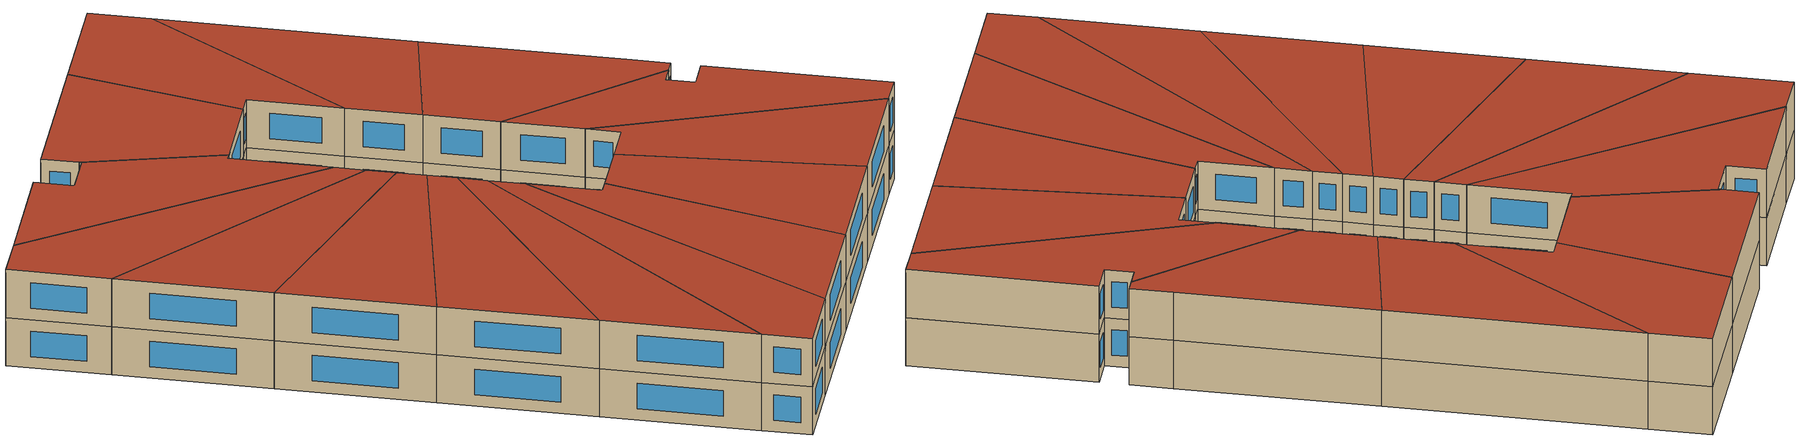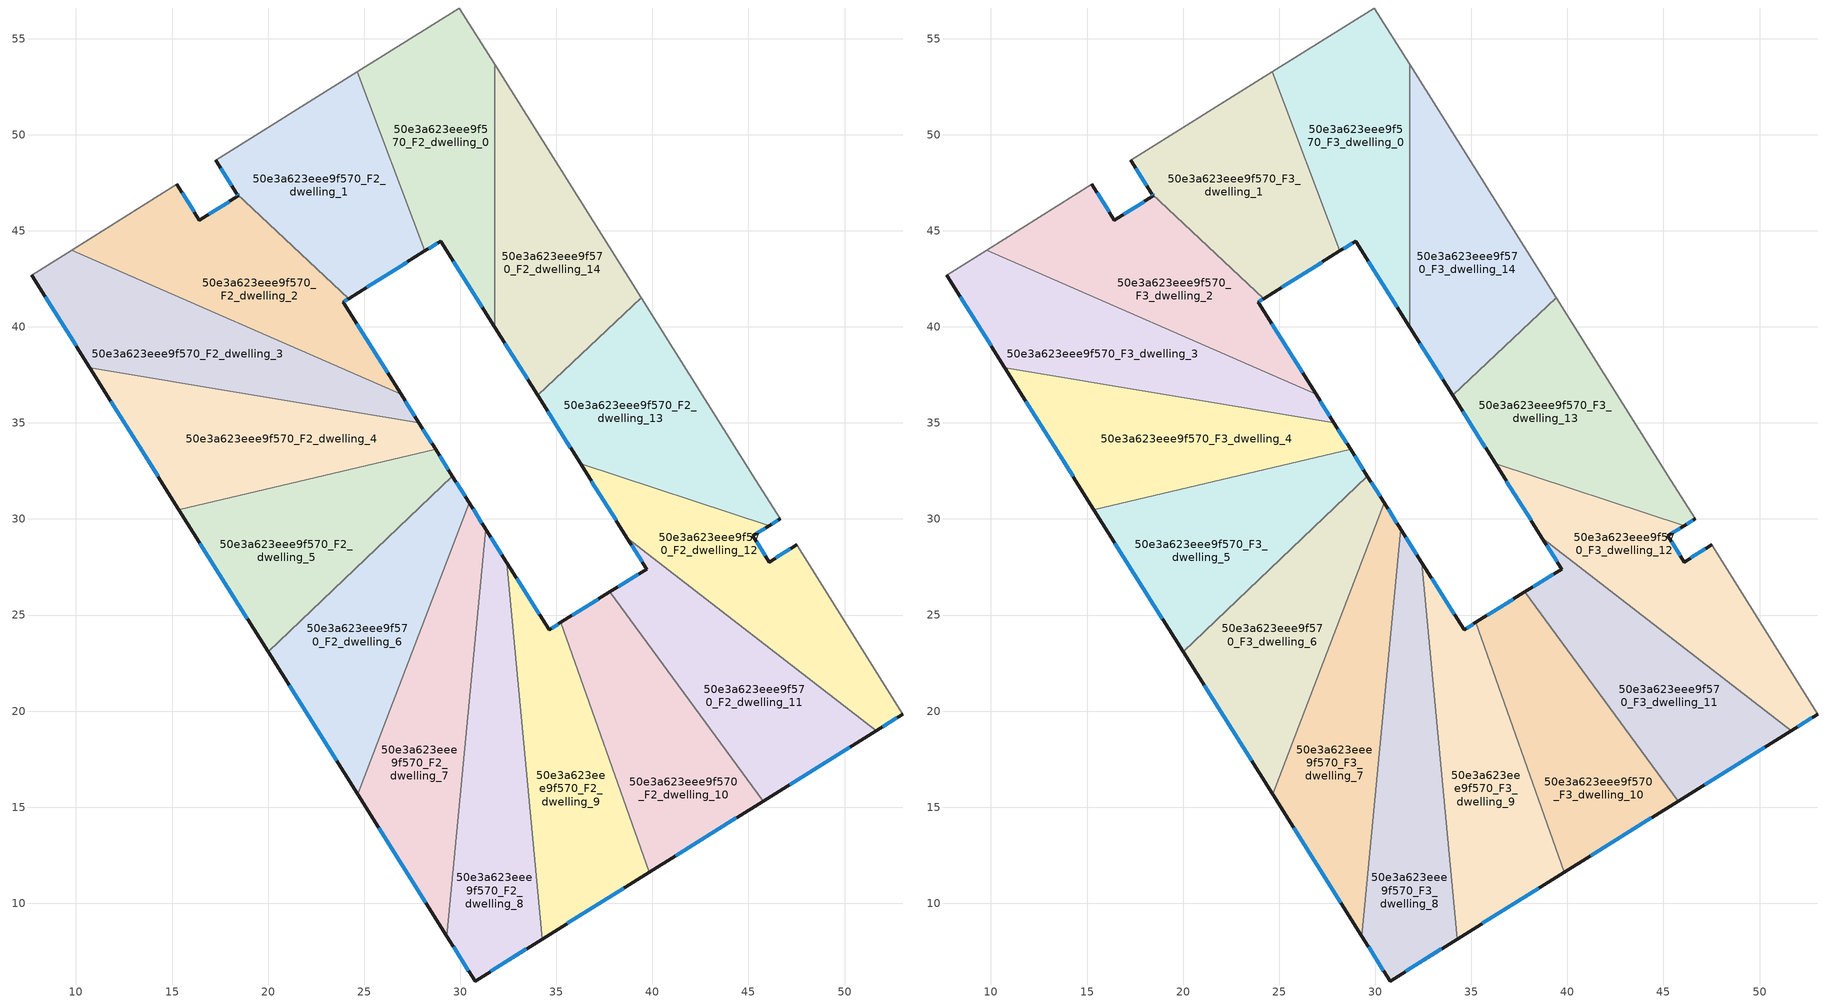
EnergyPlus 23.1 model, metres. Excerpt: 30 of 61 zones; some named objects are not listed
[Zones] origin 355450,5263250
50e3a623eee9f570_F2_dwelling_0
 floor to 50e3a623eee9f570_F1_dwelling_0 (EU_floor_Construction): 29.96,56.59 31.8,53.65 31.8,39.98 28.99,44.46 28.16,43.95 24.63,53.27 z6
 wall outside (EU_wall_Construction): 28.16,43.95 28.99,44.46 31.8,39.98 z6:9
 wall to 50e3a623eee9f570_F2_dwelling_14 (EU_wall_Construction): 31.8,39.98 31.8,53.65 z6:9
 wall to 50e3a623eee9f570_F2_dwelling_1 (EU_wall_Construction): 24.63,53.27 28.16,43.95 z6:9
 wall adiabatic (EU_wall_Construction): 31.8,53.65 29.96,56.59 24.63,53.27 z6:9
 window (EU_Window_Construction): 29.65,43.41 31.14,41.03 / 28.36,44.07 28.79,44.34 z6.7:8.3
50e3a623eee9f570_F2_dwelling_1
 floor to 50e3a623eee9f570_F1_dwelling_1 (EU_floor_Construction): 24.63,53.27 28.16,43.95 24.2,41.47 18.37,46.93 17.27,48.68 z6
 wall outside (EU_wall_Construction): 24.2,41.47 28.16,43.95 / 17.27,48.68 18.37,46.93 z6:9
 wall to 50e3a623eee9f570_F2_dwelling_2 (EU_wall_Construction): 18.37,46.93 24.2,41.47 z6:9
 wall adiabatic (EU_wall_Construction): 24.63,53.27 17.27,48.68 z6:9
 window (EU_Window_Construction): 25.13,42.05 27.23,43.37 / 17.53,48.27 18.11,47.34 z6.7:8.3
50e3a623eee9f570_F2_dwelling_10
 floor to 50e3a623eee9f570_F1_dwelling_10 (EU_floor_Construction): 37.78,26.2 45.77,15.32 39.83,11.61 35.24,24.62 z6
 wall outside (EU_wall_Construction): 37.78,26.2 35.24,24.62 / 39.83,11.61 45.77,15.32 z6:9
 wall to 50e3a623eee9f570_F2_dwelling_11 (EU_wall_Construction): 45.77,15.32 37.78,26.2 z6:9
 wall to 50e3a623eee9f570_F2_dwelling_9 (EU_wall_Construction): 35.24,24.62 39.83,11.61 z6:9
 window (EU_Window_Construction): 37.19,25.83 35.84,24.99 / 41.22,12.48 44.38,14.44 z6.7:8.3
50e3a623eee9f570_F2_dwelling_11
 floor to 50e3a623eee9f570_F1_dwelling_11 (EU_floor_Construction): 51.66,18.99 45.77,15.32 37.78,26.2 39.7,27.4 38.68,29.03 z6
 wall outside (EU_wall_Construction): 38.68,29.03 39.7,27.4 37.78,26.2 / 45.77,15.32 51.66,18.99 z6:9
 wall to 50e3a623eee9f570_F2_dwelling_12 (EU_wall_Construction): 51.66,18.99 38.68,29.03 z6:9
 window (EU_Window_Construction): 39.25,27.12 38.23,26.48 / 38.92,28.64 39.46,27.78 / 47.15,16.18 50.28,18.12 z6.7:8.3
50e3a623eee9f570_F2_dwelling_12
 floor to 50e3a623eee9f570_F1_dwelling_12 (EU_floor_Construction): 47.51,28.65 53.04,19.85 51.66,18.99 38.68,29.03 36.26,32.88 46.07,29.65 45.23,29.13 46.09,27.76 z6
 wall outside (EU_wall_Construction): 47.51,28.65 46.09,27.76 45.23,29.13 46.07,29.65 / 51.66,18.99 53.04,19.85 / 36.26,32.88 38.68,29.03 z6:9
 wall adiabatic (EU_wall_Construction): 53.04,19.85 47.51,28.65 z6:9
 wall to 50e3a623eee9f570_F2_dwelling_13 (EU_wall_Construction): 46.07,29.65 36.26,32.88 z6:9
 window (EU_Window_Construction): 47.17,28.44 46.42,27.97 / 51.98,19.19 52.72,19.65 / 36.83,31.97 38.11,29.93 / 45.43,29.25 45.87,29.53 / 45.88,28.08 45.43,28.81 z6.7:8.3
50e3a623eee9f570_F2_dwelling_13
 floor to 50e3a623eee9f570_F1_dwelling_13 (EU_floor_Construction): 39.43,41.51 45.39,32.01 46.65,30.01 46.07,29.65 36.26,32.88 34.03,36.43 z6
 wall outside (EU_wall_Construction): 46.07,29.65 46.65,30.01 / 34.03,36.43 36.26,32.88 z6:9
 wall to 50e3a623eee9f570_F2_dwelling_14 (EU_wall_Construction): 39.43,41.51 34.03,36.43 z6:9
 wall adiabatic (EU_wall_Construction): 46.65,30.01 45.39,32.01 39.43,41.51 z6:9
 window (EU_Window_Construction): 46.21,29.74 46.52,29.93 / 34.55,35.6 35.74,33.71 z6.7:8.3
50e3a623eee9f570_F2_dwelling_14
 floor to 50e3a623eee9f570_F1_dwelling_14 (EU_floor_Construction): 31.8,53.65 39.43,41.51 34.03,36.43 31.8,39.98 z6
 wall outside (EU_wall_Construction): 31.8,39.98 34.03,36.43 z6:9
 wall adiabatic (EU_wall_Construction): 39.43,41.51 31.8,53.65 z6:9
 window (EU_Window_Construction): 32.33,39.15 33.51,37.27 z6.7:8.3
50e3a623eee9f570_F2_dwelling_2
 floor to 50e3a623eee9f570_F1_dwelling_2 (EU_floor_Construction): 24.2,41.47 23.91,41.29 26.92,36.49 9.78,44 15.25,47.42 16.42,45.55 18.45,46.81 18.37,46.93 z6
 wall outside (EU_wall_Construction): 18.37,46.93 18.45,46.81 16.42,45.55 15.25,47.42 / 26.92,36.49 23.91,41.29 24.2,41.47 z6:9
 wall to 50e3a623eee9f570_F2_dwelling_3 (EU_wall_Construction): 9.78,44 26.92,36.49 z6:9
 wall adiabatic (EU_wall_Construction): 15.25,47.42 9.78,44 z6:9
 window (EU_Window_Construction): 17.97,46.52 16.9,45.85 / 18.39,46.9 18.43,46.84 / 23.98,41.33 24.13,41.43 / 26.21,37.61 24.62,40.16 / 16.15,45.99 15.53,46.98 z6.7:8.3
50e3a623eee9f570_F2_dwelling_3
 floor to 50e3a623eee9f570_F1_dwelling_3 (EU_floor_Construction): 26.92,36.49 27.85,35.01 10.71,37.87 7.69,42.69 9.78,44 z6
 wall outside (EU_wall_Construction): 27.85,35.01 26.92,36.49 / 7.69,42.69 10.71,37.87 z6:9
 wall to 50e3a623eee9f570_F2_dwelling_4 (EU_wall_Construction): 10.71,37.87 27.85,35.01 z6:9
 wall adiabatic (EU_wall_Construction): 9.78,44 7.69,42.69 z6:9
 window (EU_Window_Construction): 27.63,35.35 27.14,36.14 / 8.4,41.56 10,39 z6.7:8.3
50e3a623eee9f570_F2_dwelling_4
 floor to 50e3a623eee9f570_F1_dwelling_4 (EU_floor_Construction): 27.85,35.01 28.72,33.62 15.36,30.47 10.71,37.87 z6
 wall outside (EU_wall_Construction): 28.72,33.62 27.85,35.01 / 10.71,37.87 15.36,30.47 z6:9
 wall to 50e3a623eee9f570_F2_dwelling_5 (EU_wall_Construction): 15.36,30.47 28.72,33.62 z6:9
 window (EU_Window_Construction): 28.52,33.95 28.06,34.68 / 11.81,36.14 14.27,32.21 z6.7:8.3
50e3a623eee9f570_F2_dwelling_5
 floor to 50e3a623eee9f570_F1_dwelling_5 (EU_floor_Construction): 28.72,33.62 29.59,32.23 20.01,23.08 15.36,30.47 z6
 wall outside (EU_wall_Construction): 29.59,32.23 28.72,33.62 / 15.36,30.47 20.01,23.08 z6:9
 wall to 50e3a623eee9f570_F2_dwelling_6 (EU_wall_Construction): 20.01,23.08 29.59,32.23 z6:9
 window (EU_Window_Construction): 29.39,32.56 28.93,33.29 / 16.45,28.74 18.92,24.81 z6.7:8.3
50e3a623eee9f570_F2_dwelling_6
 floor to 50e3a623eee9f570_F1_dwelling_6 (EU_floor_Construction): 29.59,32.23 30.47,30.85 24.66,15.68 20.01,23.08 z6
 wall outside (EU_wall_Construction): 30.47,30.85 29.59,32.23 / 20.01,23.08 24.66,15.68 z6:9
 wall to 50e3a623eee9f570_F2_dwelling_7 (EU_wall_Construction): 24.66,15.68 30.47,30.85 z6:9
 window (EU_Window_Construction): 30.26,31.17 29.8,31.91 / 21.1,21.34 23.57,17.42 z6.7:8.3
50e3a623eee9f570_F2_dwelling_7
 floor to 50e3a623eee9f570_F1_dwelling_7 (EU_floor_Construction): 30.47,30.85 31.34,29.46 29.31,8.28 24.66,15.68 z6
 wall outside (EU_wall_Construction): 31.34,29.46 30.47,30.85 / 24.66,15.68 29.31,8.28 z6:9
 wall to 50e3a623eee9f570_F2_dwelling_8 (EU_wall_Construction): 29.31,8.28 31.34,29.46 z6:9
 window (EU_Window_Construction): 31.13,29.78 30.67,30.52 / 25.75,13.94 28.22,10.02 z6.7:8.3
50e3a623eee9f570_F2_dwelling_8
 floor to 50e3a623eee9f570_F1_dwelling_8 (EU_floor_Construction): 32.42,27.72 34.27,8.13 30.77,5.96 29.31,8.28 31.34,29.46 z6
 wall outside (EU_wall_Construction): 32.42,27.72 31.34,29.46 / 29.31,8.28 30.77,5.96 34.27,8.13 z6:9
 wall to 50e3a623eee9f570_F2_dwelling_9 (EU_wall_Construction): 34.27,8.13 32.42,27.72 z6:9
 window (EU_Window_Construction): 32.17,28.13 31.59,29.05 / 31.59,6.47 33.44,7.62 / 29.65,7.74 30.43,6.5 z6.7:8.3
50e3a623eee9f570_F2_dwelling_9
 floor to 50e3a623eee9f570_F1_dwelling_9 (EU_floor_Construction): 35.24,24.62 39.83,11.61 34.27,8.13 32.42,27.72 34.62,24.23 z6
 wall outside (EU_wall_Construction): 35.24,24.62 34.62,24.23 32.42,27.72 / 34.27,8.13 39.83,11.61 z6:9
 window (EU_Window_Construction): 34.11,25.05 32.94,26.9 / 35.09,24.52 34.77,24.32 / 35.57,8.95 38.52,10.79 z6.7:8.3
50e3a623eee9f570_F3_dwelling_0
 floor to 50e3a623eee9f570_F2_dwelling_0 (EU_floor_Construction): 29.96,56.59 31.8,53.65 31.8,39.98 28.99,44.46 28.16,43.95 24.63,53.27 z9
 wall outside (EU_wall_Construction): 28.16,43.95 28.99,44.46 31.8,39.98 z9:12
 wall to 50e3a623eee9f570_F3_dwelling_14 (EU_wall_Construction): 31.8,39.98 31.8,53.65 z9:12
 wall to 50e3a623eee9f570_F3_dwelling_1 (EU_wall_Construction): 24.63,53.27 28.16,43.95 z9:12
 wall adiabatic (EU_wall_Construction): 31.8,53.65 29.96,56.59 24.63,53.27 z9:12
 window (EU_Window_Construction): 29.65,43.41 31.14,41.03 / 28.36,44.07 28.79,44.34 z9.7:11.3
 roof outside (EU_roof_Construction): 31.8,39.98 31.8,53.65 29.96,56.59 24.63,53.27 28.16,43.95 28.99,44.46 z12
50e3a623eee9f570_F3_dwelling_1
 floor to 50e3a623eee9f570_F2_dwelling_1 (EU_floor_Construction): 24.63,53.27 28.16,43.95 24.2,41.47 18.37,46.93 17.27,48.68 z9
 wall outside (EU_wall_Construction): 24.2,41.47 28.16,43.95 / 17.27,48.68 18.37,46.93 z9:12
 wall to 50e3a623eee9f570_F3_dwelling_2 (EU_wall_Construction): 18.37,46.93 24.2,41.47 z9:12
 wall adiabatic (EU_wall_Construction): 24.63,53.27 17.27,48.68 z9:12
 window (EU_Window_Construction): 25.13,42.05 27.23,43.37 / 17.53,48.27 18.11,47.34 z9.7:11.3
 roof outside (EU_roof_Construction): 28.16,43.95 24.63,53.27 17.27,48.68 18.37,46.93 24.2,41.47 z12
50e3a623eee9f570_F3_dwelling_10
 floor to 50e3a623eee9f570_F2_dwelling_10 (EU_floor_Construction): 37.78,26.2 45.77,15.32 39.83,11.61 35.24,24.62 z9
 wall outside (EU_wall_Construction): 37.78,26.2 35.24,24.62 / 39.83,11.61 45.77,15.32 z9:12
 wall to 50e3a623eee9f570_F3_dwelling_11 (EU_wall_Construction): 45.77,15.32 37.78,26.2 z9:12
 wall to 50e3a623eee9f570_F3_dwelling_9 (EU_wall_Construction): 35.24,24.62 39.83,11.61 z9:12
 window (EU_Window_Construction): 37.19,25.83 35.84,24.99 / 41.22,12.48 44.38,14.44 z9.7:11.3
 roof outside (EU_roof_Construction): 45.77,15.32 37.78,26.2 35.24,24.62 39.83,11.61 z12
50e3a623eee9f570_F3_dwelling_11
 floor to 50e3a623eee9f570_F2_dwelling_11 (EU_floor_Construction): 51.66,18.99 45.77,15.32 37.78,26.2 39.7,27.4 38.68,29.03 z9
 wall outside (EU_wall_Construction): 38.68,29.03 39.7,27.4 37.78,26.2 / 45.77,15.32 51.66,18.99 z9:12
 wall to 50e3a623eee9f570_F3_dwelling_12 (EU_wall_Construction): 51.66,18.99 38.68,29.03 z9:12
 window (EU_Window_Construction): 39.25,27.12 38.23,26.48 / 38.92,28.64 39.46,27.78 / 47.15,16.18 50.28,18.12 z9.7:11.3
 roof outside (EU_roof_Construction): 51.66,18.99 38.68,29.03 39.7,27.4 37.78,26.2 45.77,15.32 z12
50e3a623eee9f570_F3_dwelling_12
 floor to 50e3a623eee9f570_F2_dwelling_12 (EU_floor_Construction): 47.51,28.65 53.04,19.85 51.66,18.99 38.68,29.03 36.26,32.88 46.07,29.65 45.23,29.13 46.09,27.76 z9
 wall outside (EU_wall_Construction): 47.51,28.65 46.09,27.76 45.23,29.13 46.07,29.65 / 51.66,18.99 53.04,19.85 / 36.26,32.88 38.68,29.03 z9:12
 wall adiabatic (EU_wall_Construction): 53.04,19.85 47.51,28.65 z9:12
 wall to 50e3a623eee9f570_F3_dwelling_13 (EU_wall_Construction): 46.07,29.65 36.26,32.88 z9:12
 window (EU_Window_Construction): 47.17,28.44 46.42,27.97 / 51.98,19.19 52.72,19.65 / 36.83,31.97 38.11,29.93 / 45.43,29.25 45.87,29.53 / 45.88,28.08 45.43,28.81 z9.7:11.3
 roof outside (EU_roof_Construction): 53.04,19.85 47.51,28.65 46.09,27.76 45.23,29.13 46.07,29.65 36.26,32.88 38.68,29.03 51.66,18.99 z12
50e3a623eee9f570_F3_dwelling_13
 floor to 50e3a623eee9f570_F2_dwelling_13 (EU_floor_Construction): 39.43,41.51 45.39,32.01 46.65,30.01 46.07,29.65 36.26,32.88 34.03,36.43 z9
 wall outside (EU_wall_Construction): 46.07,29.65 46.65,30.01 / 34.03,36.43 36.26,32.88 z9:12
 wall to 50e3a623eee9f570_F3_dwelling_14 (EU_wall_Construction): 39.43,41.51 34.03,36.43 z9:12
 wall adiabatic (EU_wall_Construction): 46.65,30.01 45.39,32.01 39.43,41.51 z9:12
 window (EU_Window_Construction): 46.21,29.74 46.52,29.93 / 34.55,35.6 35.74,33.71 z9.7:11.3
 roof outside (EU_roof_Construction): 46.65,30.01 45.39,32.01 39.43,41.51 34.03,36.43 36.26,32.88 46.07,29.65 z12
50e3a623eee9f570_F3_dwelling_14
 floor to 50e3a623eee9f570_F2_dwelling_14 (EU_floor_Construction): 31.8,53.65 39.43,41.51 34.03,36.43 31.8,39.98 z9
 wall outside (EU_wall_Construction): 31.8,39.98 34.03,36.43 z9:12
 wall adiabatic (EU_wall_Construction): 39.43,41.51 31.8,53.65 z9:12
 window (EU_Window_Construction): 32.33,39.15 33.51,37.27 z9.7:11.3
 roof outside (EU_roof_Construction): 39.43,41.51 31.8,53.65 31.8,39.98 34.03,36.43 z12
50e3a623eee9f570_F3_dwelling_2
 floor to 50e3a623eee9f570_F2_dwelling_2 (EU_floor_Construction): 24.2,41.47 23.91,41.29 26.92,36.49 9.78,44 15.25,47.42 16.42,45.55 18.45,46.81 18.37,46.93 z9
 wall outside (EU_wall_Construction): 18.37,46.93 18.45,46.81 16.42,45.55 15.25,47.42 / 26.92,36.49 23.91,41.29 24.2,41.47 z9:12
 wall to 50e3a623eee9f570_F3_dwelling_3 (EU_wall_Construction): 9.78,44 26.92,36.49 z9:12
 wall adiabatic (EU_wall_Construction): 15.25,47.42 9.78,44 z9:12
 window (EU_Window_Construction): 17.97,46.52 16.9,45.85 / 18.39,46.9 18.43,46.84 / 23.98,41.33 24.13,41.43 / 26.21,37.61 24.62,40.16 / 16.15,45.99 15.53,46.98 z9.7:11.3
 roof outside (EU_roof_Construction): 26.92,36.49 23.91,41.29 24.2,41.47 18.37,46.93 18.45,46.81 16.42,45.55 15.25,47.42 9.78,44 z12
50e3a623eee9f570_F3_dwelling_3
 floor to 50e3a623eee9f570_F2_dwelling_3 (EU_floor_Construction): 26.92,36.49 27.85,35.01 10.71,37.87 7.69,42.69 9.78,44 z9
 wall outside (EU_wall_Construction): 27.85,35.01 26.92,36.49 / 7.69,42.69 10.71,37.87 z9:12
 wall to 50e3a623eee9f570_F3_dwelling_4 (EU_wall_Construction): 10.71,37.87 27.85,35.01 z9:12
 wall adiabatic (EU_wall_Construction): 9.78,44 7.69,42.69 z9:12
 window (EU_Window_Construction): 27.63,35.35 27.14,36.14 / 8.4,41.56 10,39 z9.7:11.3
 roof outside (EU_roof_Construction): 27.85,35.01 26.92,36.49 9.78,44 7.69,42.69 10.71,37.87 z12
50e3a623eee9f570_F3_dwelling_4
 floor to 50e3a623eee9f570_F2_dwelling_4 (EU_floor_Construction): 27.85,35.01 28.72,33.62 15.36,30.47 10.71,37.87 z9
 wall outside (EU_wall_Construction): 28.72,33.62 27.85,35.01 / 10.71,37.87 15.36,30.47 z9:12
 wall to 50e3a623eee9f570_F3_dwelling_5 (EU_wall_Construction): 15.36,30.47 28.72,33.62 z9:12
 window (EU_Window_Construction): 28.52,33.95 28.06,34.68 / 11.81,36.14 14.27,32.21 z9.7:11.3
 roof outside (EU_roof_Construction): 28.72,33.62 27.85,35.01 10.71,37.87 15.36,30.47 z12
50e3a623eee9f570_F3_dwelling_5
 floor to 50e3a623eee9f570_F2_dwelling_5 (EU_floor_Construction): 28.72,33.62 29.59,32.23 20.01,23.08 15.36,30.47 z9
 wall outside (EU_wall_Construction): 29.59,32.23 28.72,33.62 / 15.36,30.47 20.01,23.08 z9:12
 wall to 50e3a623eee9f570_F3_dwelling_6 (EU_wall_Construction): 20.01,23.08 29.59,32.23 z9:12
 window (EU_Window_Construction): 29.39,32.56 28.93,33.29 / 16.45,28.74 18.92,24.81 z9.7:11.3
 roof outside (EU_roof_Construction): 29.59,32.23 28.72,33.62 15.36,30.47 20.01,23.08 z12
50e3a623eee9f570_F3_dwelling_6
 floor to 50e3a623eee9f570_F2_dwelling_6 (EU_floor_Construction): 29.59,32.23 30.47,30.85 24.66,15.68 20.01,23.08 z9
 wall outside (EU_wall_Construction): 30.47,30.85 29.59,32.23 / 20.01,23.08 24.66,15.68 z9:12
 wall to 50e3a623eee9f570_F3_dwelling_7 (EU_wall_Construction): 24.66,15.68 30.47,30.85 z9:12
 window (EU_Window_Construction): 30.26,31.17 29.8,31.91 / 21.1,21.34 23.57,17.42 z9.7:11.3
 roof outside (EU_roof_Construction): 24.66,15.68 30.47,30.85 29.59,32.23 20.01,23.08 z12
50e3a623eee9f570_F3_dwelling_7
 floor to 50e3a623eee9f570_F2_dwelling_7 (EU_floor_Construction): 30.47,30.85 31.34,29.46 29.31,8.28 24.66,15.68 z9
 wall outside (EU_wall_Construction): 31.34,29.46 30.47,30.85 / 24.66,15.68 29.31,8.28 z9:12
 wall to 50e3a623eee9f570_F3_dwelling_8 (EU_wall_Construction): 29.31,8.28 31.34,29.46 z9:12
 window (EU_Window_Construction): 31.13,29.78 30.67,30.52 / 25.75,13.94 28.22,10.02 z9.7:11.3
 roof outside (EU_roof_Construction): 29.31,8.28 31.34,29.46 30.47,30.85 24.66,15.68 z12
50e3a623eee9f570_F3_dwelling_8
 floor to 50e3a623eee9f570_F2_dwelling_8 (EU_floor_Construction): 32.42,27.72 34.27,8.13 30.77,5.96 29.31,8.28 31.34,29.46 z9
 wall outside (EU_wall_Construction): 32.42,27.72 31.34,29.46 / 29.31,8.28 30.77,5.96 34.27,8.13 z9:12
 wall to 50e3a623eee9f570_F3_dwelling_9 (EU_wall_Construction): 34.27,8.13 32.42,27.72 z9:12
 window (EU_Window_Construction): 32.17,28.13 31.59,29.05 / 31.59,6.47 33.44,7.62 / 29.65,7.74 30.43,6.5 z9.7:11.3
 roof outside (EU_roof_Construction): 34.27,8.13 32.42,27.72 31.34,29.46 29.31,8.28 30.77,5.96 z12
50e3a623eee9f570_F3_dwelling_9
 floor to 50e3a623eee9f570_F2_dwelling_9 (EU_floor_Construction): 35.24,24.62 39.83,11.61 34.27,8.13 32.42,27.72 34.62,24.23 z9
 wall outside (EU_wall_Construction): 35.24,24.62 34.62,24.23 32.42,27.72 / 34.27,8.13 39.83,11.61 z9:12
 window (EU_Window_Construction): 34.11,25.05 32.94,26.9 / 35.09,24.52 34.77,24.32 / 35.57,8.95 38.52,10.79 z9.7:11.3
 roof outside (EU_roof_Construction): 39.83,11.61 35.24,24.62 34.62,24.23 32.42,27.72 34.27,8.13 z12
[Building]
EU S2 Campaign: North Axis=0; Terrain=City; Solar Distribution=FullExterior
[Site:Location]
Budapest.Ferenc.Liszt.Intl.AP: Latitude=47.437; Longitude=19.256; Time Zone=1; Elevation=185
[SizingPeriod:WeatherFileDays]
AnnualSizingPeriod: Begin Month=1; Begin Day of Month=1; End Month=12; End Day of Month=31; Day of Week for Start Day=Monday; Use Weather File Daylight Saving Period=No; Use Weather File Rain and Snow Indicators=No
[MATERIAL]
EU_InternalMass_Material: Roughness=MediumRough; Thickness=0.1; Conductivity=1; Density=1800; Specific Heat=900; Thermal Absorptance=0.9; Solar Absorptance=0.7; Visible Absorptance=0.7
[MATERIAL:NOMASS] Roughness=MediumRough; Thermal Absorptance=0.9; Solar Absorptance=0.7; Visible Absorptance=0.7
Name | Thermal Resistance
EU_wall_NoMass | 0.832559
EU_roof_NoMass | 1.39638
EU_floor_NoMass | 0.872794
[WINDOWMATERIAL:SIMPLEGLAZINGSYSTEM]
EU_Window_SimpleGlazing: UFactor=2.79869; Solar Heat Gain Coefficient=0.75; Visible Transmittance=0.75
[CONSTRUCTION]
EU_wall_Construction: EU_wall_NoMass
EU_roof_Construction: EU_roof_NoMass
EU_floor_Construction: EU_floor_NoMass
EU_Window_Construction: EU_Window_SimpleGlazing
EU_InternalMass_Construction: EU_InternalMass_Material
[ZONE] Type=1; Multiplier=1; Ceiling Height=autocalculate; Floor Area=autocalculate; Part of Total Floor Area=Yes
Name | Volume
50e3a623eee9f570_F2_dwelling_0; 50e3a623eee9f570_F3_dwelling_0 | 202.059
50e3a623eee9f570_F2_dwelling_1; 50e3a623eee9f570_F3_dwelling_1 | 202.057
50e3a623eee9f570_F2_dwelling_10; 50e3a623eee9f570_F3_dwelling_10 | 202.08
50e3a623eee9f570_F2_dwelling_11; 50e3a623eee9f570_F3_dwelling_11 | 202.053
50e3a623eee9f570_F2_dwelling_12; 50e3a623eee9f570_F3_dwelling_12 | 202.056
50e3a623eee9f570_F2_dwelling_13; 50e3a623eee9f570_F3_dwelling_13 | 202.081
50e3a623eee9f570_F2_dwelling_14; 50e3a623eee9f570_F3_dwelling_14 | 202.082
50e3a623eee9f570_F2_dwelling_2; 50e3a623eee9f570_F3_dwelling_2 | 202.066
50e3a623eee9f570_F2_dwelling_3; 50e3a623eee9f570_F3_dwelling_3 | 202.065
50e3a623eee9f570_F2_dwelling_4; 50e3a623eee9f570_F3_dwelling_4 | 202.091
50e3a623eee9f570_F2_dwelling_5; 50e3a623eee9f570_F3_dwelling_5 | 202.045
50e3a623eee9f570_F2_dwelling_6; 50e3a623eee9f570_F3_dwelling_6 | 202.073
50e3a623eee9f570_F2_dwelling_7; 50e3a623eee9f570_F3_dwelling_7 | 202.064
50e3a623eee9f570_F2_dwelling_8; 50e3a623eee9f570_F3_dwelling_8 | 202.07
50e3a623eee9f570_F2_dwelling_9; 50e3a623eee9f570_F3_dwelling_9 | 202.061
[INTERNALMASS] Construction=EU_InternalMass_Construction
Name | Zone or ZoneList | Surface Area
50e3a623eee9f570_F2_dwelling_0_EU_InternalMass | 50e3a623eee9f570_F2_dwelling_0 | 67.3529
50e3a623eee9f570_F2_dwelling_1_EU_InternalMass | 50e3a623eee9f570_F2_dwelling_1 | 67.3525
50e3a623eee9f570_F2_dwelling_2_EU_InternalMass | 50e3a623eee9f570_F2_dwelling_2 | 67.3553
50e3a623eee9f570_F2_dwelling_3_EU_InternalMass | 50e3a623eee9f570_F2_dwelling_3 | 67.355
50e3a623eee9f570_F2_dwelling_4_EU_InternalMass | 50e3a623eee9f570_F2_dwelling_4 | 67.3635
50e3a623eee9f570_F2_dwelling_5_EU_InternalMass | 50e3a623eee9f570_F2_dwelling_5 | 67.3485
50e3a623eee9f570_F2_dwelling_6_EU_InternalMass | 50e3a623eee9f570_F2_dwelling_6 | 67.3575
50e3a623eee9f570_F2_dwelling_7_EU_InternalMass | 50e3a623eee9f570_F2_dwelling_7 | 67.3549
50e3a623eee9f570_F2_dwelling_8_EU_InternalMass | 50e3a623eee9f570_F2_dwelling_8 | 67.3567
50e3a623eee9f570_F2_dwelling_9_EU_InternalMass | 50e3a623eee9f570_F2_dwelling_9 | 67.3536
50e3a623eee9f570_F2_dwelling_10_EU_InternalMass | 50e3a623eee9f570_F2_dwelling_10 | 67.36
50e3a623eee9f570_F2_dwelling_11_EU_InternalMass | 50e3a623eee9f570_F2_dwelling_11 | 67.3512
50e3a623eee9f570_F2_dwelling_12_EU_InternalMass | 50e3a623eee9f570_F2_dwelling_12 | 67.352
50e3a623eee9f570_F2_dwelling_13_EU_InternalMass | 50e3a623eee9f570_F2_dwelling_13 | 67.3604
50e3a623eee9f570_F2_dwelling_14_EU_InternalMass | 50e3a623eee9f570_F2_dwelling_14 | 67.3607
50e3a623eee9f570_F3_dwelling_0_EU_InternalMass | 50e3a623eee9f570_F3_dwelling_0 | 67.3529
50e3a623eee9f570_F3_dwelling_1_EU_InternalMass | 50e3a623eee9f570_F3_dwelling_1 | 67.3525
50e3a623eee9f570_F3_dwelling_2_EU_InternalMass | 50e3a623eee9f570_F3_dwelling_2 | 67.3553
50e3a623eee9f570_F3_dwelling_3_EU_InternalMass | 50e3a623eee9f570_F3_dwelling_3 | 67.355
50e3a623eee9f570_F3_dwelling_4_EU_InternalMass | 50e3a623eee9f570_F3_dwelling_4 | 67.3635
50e3a623eee9f570_F3_dwelling_5_EU_InternalMass | 50e3a623eee9f570_F3_dwelling_5 | 67.3485
50e3a623eee9f570_F3_dwelling_6_EU_InternalMass | 50e3a623eee9f570_F3_dwelling_6 | 67.3575
50e3a623eee9f570_F3_dwelling_7_EU_InternalMass | 50e3a623eee9f570_F3_dwelling_7 | 67.3549
50e3a623eee9f570_F3_dwelling_8_EU_InternalMass | 50e3a623eee9f570_F3_dwelling_8 | 67.3567
50e3a623eee9f570_F3_dwelling_9_EU_InternalMass | 50e3a623eee9f570_F3_dwelling_9 | 67.3536
50e3a623eee9f570_F3_dwelling_10_EU_InternalMass | 50e3a623eee9f570_F3_dwelling_10 | 67.36
50e3a623eee9f570_F3_dwelling_11_EU_InternalMass | 50e3a623eee9f570_F3_dwelling_11 | 67.3512
50e3a623eee9f570_F3_dwelling_12_EU_InternalMass | 50e3a623eee9f570_F3_dwelling_12 | 67.352
50e3a623eee9f570_F3_dwelling_13_EU_InternalMass | 50e3a623eee9f570_F3_dwelling_13 | 67.3604
50e3a623eee9f570_F3_dwelling_14_EU_InternalMass | 50e3a623eee9f570_F3_dwelling_14 | 67.3607
[OTHEREQUIPMENT] Fuel Type=Electricity; Design Level Calculation Method=Watts/Area; Power per Zone Floor Area=1; Fraction Latent=0; Fraction Radiant=0; Fraction Lost=0; Carbon Dioxide Generation Rate=0; EndUse Subcategory=EU_Step8_InternalGains
Name | Zone or ZoneList or Space or SpaceList | Schedule
EU_Step8_InternalGain_50e3a623eee9f570_F2_dwelling_0_f000 | 50e3a623eee9f570_F2_dwelling_0 | EU_Step8_GainSchedule_50e3a623eee9f570_F2_dwelling_0_f000
EU_Step8_InternalGain_50e3a623eee9f570_F2_dwelling_1_f000 | 50e3a623eee9f570_F2_dwelling_1 | EU_Step8_GainSchedule_50e3a623eee9f570_F2_dwelling_1_f000
EU_Step8_InternalGain_50e3a623eee9f570_F2_dwelling_2_f000 | 50e3a623eee9f570_F2_dwelling_2 | EU_Step8_GainSchedule_50e3a623eee9f570_F2_dwelling_2_f000
EU_Step8_InternalGain_50e3a623eee9f570_F2_dwelling_3_f000 | 50e3a623eee9f570_F2_dwelling_3 | EU_Step8_GainSchedule_50e3a623eee9f570_F2_dwelling_3_f000
EU_Step8_InternalGain_50e3a623eee9f570_F2_dwelling_4_f000 | 50e3a623eee9f570_F2_dwelling_4 | EU_Step8_GainSchedule_50e3a623eee9f570_F2_dwelling_4_f000
EU_Step8_InternalGain_50e3a623eee9f570_F2_dwelling_5_f000 | 50e3a623eee9f570_F2_dwelling_5 | EU_Step8_GainSchedule_50e3a623eee9f570_F2_dwelling_5_f000
EU_Step8_InternalGain_50e3a623eee9f570_F2_dwelling_6_f000 | 50e3a623eee9f570_F2_dwelling_6 | EU_Step8_GainSchedule_50e3a623eee9f570_F2_dwelling_6_f000
EU_Step8_InternalGain_50e3a623eee9f570_F2_dwelling_7_f000 | 50e3a623eee9f570_F2_dwelling_7 | EU_Step8_GainSchedule_50e3a623eee9f570_F2_dwelling_7_f000
EU_Step8_InternalGain_50e3a623eee9f570_F2_dwelling_8_f000 | 50e3a623eee9f570_F2_dwelling_8 | EU_Step8_GainSchedule_50e3a623eee9f570_F2_dwelling_8_f000
EU_Step8_InternalGain_50e3a623eee9f570_F2_dwelling_9_f000 | 50e3a623eee9f570_F2_dwelling_9 | EU_Step8_GainSchedule_50e3a623eee9f570_F2_dwelling_9_f000
EU_Step8_InternalGain_50e3a623eee9f570_F2_dwelling_10_f000 | 50e3a623eee9f570_F2_dwelling_10 | EU_Step8_GainSchedule_50e3a623eee9f570_F2_dwelling_10_f000
EU_Step8_InternalGain_50e3a623eee9f570_F2_dwelling_11_f000 | 50e3a623eee9f570_F2_dwelling_11 | EU_Step8_GainSchedule_50e3a623eee9f570_F2_dwelling_11_f000
EU_Step8_InternalGain_50e3a623eee9f570_F2_dwelling_12_f000 | 50e3a623eee9f570_F2_dwelling_12 | EU_Step8_GainSchedule_50e3a623eee9f570_F2_dwelling_12_f000
EU_Step8_InternalGain_50e3a623eee9f570_F2_dwelling_13_f000 | 50e3a623eee9f570_F2_dwelling_13 | EU_Step8_GainSchedule_50e3a623eee9f570_F2_dwelling_13_f000
EU_Step8_InternalGain_50e3a623eee9f570_F2_dwelling_14_f000 | 50e3a623eee9f570_F2_dwelling_14 | EU_Step8_GainSchedule_50e3a623eee9f570_F2_dwelling_14_f000
EU_Step8_InternalGain_50e3a623eee9f570_F3_dwelling_0_f000 | 50e3a623eee9f570_F3_dwelling_0 | EU_Step8_GainSchedule_50e3a623eee9f570_F3_dwelling_0_f000
EU_Step8_InternalGain_50e3a623eee9f570_F3_dwelling_1_f000 | 50e3a623eee9f570_F3_dwelling_1 | EU_Step8_GainSchedule_50e3a623eee9f570_F3_dwelling_1_f000
EU_Step8_InternalGain_50e3a623eee9f570_F3_dwelling_2_f000 | 50e3a623eee9f570_F3_dwelling_2 | EU_Step8_GainSchedule_50e3a623eee9f570_F3_dwelling_2_f000
EU_Step8_InternalGain_50e3a623eee9f570_F3_dwelling_3_f000 | 50e3a623eee9f570_F3_dwelling_3 | EU_Step8_GainSchedule_50e3a623eee9f570_F3_dwelling_3_f000
EU_Step8_InternalGain_50e3a623eee9f570_F3_dwelling_4_f000 | 50e3a623eee9f570_F3_dwelling_4 | EU_Step8_GainSchedule_50e3a623eee9f570_F3_dwelling_4_f000
EU_Step8_InternalGain_50e3a623eee9f570_F3_dwelling_5_f000 | 50e3a623eee9f570_F3_dwelling_5 | EU_Step8_GainSchedule_50e3a623eee9f570_F3_dwelling_5_f000
EU_Step8_InternalGain_50e3a623eee9f570_F3_dwelling_6_f000 | 50e3a623eee9f570_F3_dwelling_6 | EU_Step8_GainSchedule_50e3a623eee9f570_F3_dwelling_6_f000
EU_Step8_InternalGain_50e3a623eee9f570_F3_dwelling_7_f000 | 50e3a623eee9f570_F3_dwelling_7 | EU_Step8_GainSchedule_50e3a623eee9f570_F3_dwelling_7_f000
EU_Step8_InternalGain_50e3a623eee9f570_F3_dwelling_8_f000 | 50e3a623eee9f570_F3_dwelling_8 | EU_Step8_GainSchedule_50e3a623eee9f570_F3_dwelling_8_f000
EU_Step8_InternalGain_50e3a623eee9f570_F3_dwelling_9_f000 | 50e3a623eee9f570_F3_dwelling_9 | EU_Step8_GainSchedule_50e3a623eee9f570_F3_dwelling_9_f000
EU_Step8_InternalGain_50e3a623eee9f570_F3_dwelling_10_f000 | 50e3a623eee9f570_F3_dwelling_10 | EU_Step8_GainSchedule_50e3a623eee9f570_F3_dwelling_10_f000
EU_Step8_InternalGain_50e3a623eee9f570_F3_dwelling_11_f000 | 50e3a623eee9f570_F3_dwelling_11 | EU_Step8_GainSchedule_50e3a623eee9f570_F3_dwelling_11_f000
EU_Step8_InternalGain_50e3a623eee9f570_F3_dwelling_12_f000 | 50e3a623eee9f570_F3_dwelling_12 | EU_Step8_GainSchedule_50e3a623eee9f570_F3_dwelling_12_f000
EU_Step8_InternalGain_50e3a623eee9f570_F3_dwelling_13_f000 | 50e3a623eee9f570_F3_dwelling_13 | EU_Step8_GainSchedule_50e3a623eee9f570_F3_dwelling_13_f000
EU_Step8_InternalGain_50e3a623eee9f570_F3_dwelling_14_f000 | 50e3a623eee9f570_F3_dwelling_14 | EU_Step8_GainSchedule_50e3a623eee9f570_F3_dwelling_14_f000
[ZONEVENTILATION:DESIGNFLOWRATE] Schedule=EU_AlwaysOn; Design Flow Rate Calculation Method=AirChanges/Hour; Air Changes per Hour=0.475469; Ventilation Type=Natural; Fan Pressure Rise=0; Fan Total Efficiency=1; Constant Term Coefficient=1; Temperature Term Coefficient=0; Velocity Term Coefficient=0; Velocity Squared Term Coefficient=0; Minimum Indoor Temperature=-100; Maximum Indoor Temperature=100; Delta Temperature=-100; Minimum Outdoor Temperature=-100; Maximum Outdoor Temperature=100; Maximum Wind Speed=40
Name | Zone or ZoneList or Space or SpaceList
EU_ConstantAir_50e3a623eee9f570_F2_dwelling_0 | 50e3a623eee9f570_F2_dwelling_0
EU_ConstantAir_50e3a623eee9f570_F2_dwelling_1 | 50e3a623eee9f570_F2_dwelling_1
EU_ConstantAir_50e3a623eee9f570_F2_dwelling_2 | 50e3a623eee9f570_F2_dwelling_2
EU_ConstantAir_50e3a623eee9f570_F2_dwelling_3 | 50e3a623eee9f570_F2_dwelling_3
EU_ConstantAir_50e3a623eee9f570_F2_dwelling_4 | 50e3a623eee9f570_F2_dwelling_4
EU_ConstantAir_50e3a623eee9f570_F2_dwelling_5 | 50e3a623eee9f570_F2_dwelling_5
EU_ConstantAir_50e3a623eee9f570_F2_dwelling_6 | 50e3a623eee9f570_F2_dwelling_6
EU_ConstantAir_50e3a623eee9f570_F2_dwelling_7 | 50e3a623eee9f570_F2_dwelling_7
EU_ConstantAir_50e3a623eee9f570_F2_dwelling_8 | 50e3a623eee9f570_F2_dwelling_8
EU_ConstantAir_50e3a623eee9f570_F2_dwelling_9 | 50e3a623eee9f570_F2_dwelling_9
EU_ConstantAir_50e3a623eee9f570_F2_dwelling_10 | 50e3a623eee9f570_F2_dwelling_10
EU_ConstantAir_50e3a623eee9f570_F2_dwelling_11 | 50e3a623eee9f570_F2_dwelling_11
EU_ConstantAir_50e3a623eee9f570_F2_dwelling_12 | 50e3a623eee9f570_F2_dwelling_12
EU_ConstantAir_50e3a623eee9f570_F2_dwelling_13 | 50e3a623eee9f570_F2_dwelling_13
EU_ConstantAir_50e3a623eee9f570_F2_dwelling_14 | 50e3a623eee9f570_F2_dwelling_14
EU_ConstantAir_50e3a623eee9f570_F3_dwelling_0 | 50e3a623eee9f570_F3_dwelling_0
EU_ConstantAir_50e3a623eee9f570_F3_dwelling_1 | 50e3a623eee9f570_F3_dwelling_1
EU_ConstantAir_50e3a623eee9f570_F3_dwelling_2 | 50e3a623eee9f570_F3_dwelling_2
EU_ConstantAir_50e3a623eee9f570_F3_dwelling_3 | 50e3a623eee9f570_F3_dwelling_3
EU_ConstantAir_50e3a623eee9f570_F3_dwelling_4 | 50e3a623eee9f570_F3_dwelling_4
EU_ConstantAir_50e3a623eee9f570_F3_dwelling_5 | 50e3a623eee9f570_F3_dwelling_5
EU_ConstantAir_50e3a623eee9f570_F3_dwelling_6 | 50e3a623eee9f570_F3_dwelling_6
EU_ConstantAir_50e3a623eee9f570_F3_dwelling_7 | 50e3a623eee9f570_F3_dwelling_7
EU_ConstantAir_50e3a623eee9f570_F3_dwelling_8 | 50e3a623eee9f570_F3_dwelling_8
EU_ConstantAir_50e3a623eee9f570_F3_dwelling_9 | 50e3a623eee9f570_F3_dwelling_9
EU_ConstantAir_50e3a623eee9f570_F3_dwelling_10 | 50e3a623eee9f570_F3_dwelling_10
EU_ConstantAir_50e3a623eee9f570_F3_dwelling_11 | 50e3a623eee9f570_F3_dwelling_11
EU_ConstantAir_50e3a623eee9f570_F3_dwelling_12 | 50e3a623eee9f570_F3_dwelling_12
EU_ConstantAir_50e3a623eee9f570_F3_dwelling_13 | 50e3a623eee9f570_F3_dwelling_13
EU_ConstantAir_50e3a623eee9f570_F3_dwelling_14 | 50e3a623eee9f570_F3_dwelling_14
[HVACTEMPLATE:THERMOSTAT] Constant Heating Setpoint=20; Constant Cooling Setpoint=50
EU_HeatOnly_50e3a623eee9f570_F0_dwelling_0; EU_HeatOnly_50e3a623eee9f570_F0_dwelling_1; EU_HeatOnly_50e3a623eee9f570_F0_dwelling_2; EU_HeatOnly_50e3a623eee9f570_F0_dwelling_3; EU_HeatOnly_50e3a623eee9f570_F0_dwelling_4; EU_HeatOnly_50e3a623eee9f570_F0_dwelling_5; EU_HeatOnly_50e3a623eee9f570_F0_dwelling_6; EU_HeatOnly_50e3a623eee9f570_F0_dwelling_7; EU_HeatOnly_50e3a623eee9f570_F0_dwelling_8; EU_HeatOnly_50e3a623eee9f570_F0_dwelling_9; EU_HeatOnly_50e3a623eee9f570_F0_dwelling_10; EU_HeatOnly_50e3a623eee9f570_F0_dwelling_11; EU_HeatOnly_50e3a623eee9f570_F0_dwelling_12; EU_HeatOnly_50e3a623eee9f570_F0_dwelling_13; EU_HeatOnly_50e3a623eee9f570_F0_dwelling_14; EU_HeatOnly_50e3a623eee9f570_F0_dwelling_15; EU_HeatOnly_50e3a623eee9f570_F1_dwelling_0; EU_HeatOnly_50e3a623eee9f570_F1_dwelling_1; EU_HeatOnly_50e3a623eee9f570_F1_dwelling_2; EU_HeatOnly_50e3a623eee9f570_F1_dwelling_3; EU_HeatOnly_50e3a623eee9f570_F1_dwelling_4; EU_HeatOnly_50e3a623eee9f570_F1_dwelling_5; EU_HeatOnly_50e3a623eee9f570_F1_dwelling_6; EU_HeatOnly_50e3a623eee9f570_F1_dwelling_7; EU_HeatOnly_50e3a623eee9f570_F1_dwelling_8; EU_HeatOnly_50e3a623eee9f570_F1_dwelling_9; EU_HeatOnly_50e3a623eee9f570_F1_dwelling_10; EU_HeatOnly_50e3a623eee9f570_F1_dwelling_11; EU_HeatOnly_50e3a623eee9f570_F1_dwelling_12; EU_HeatOnly_50e3a623eee9f570_F1_dwelling_13; EU_HeatOnly_50e3a623eee9f570_F1_dwelling_14; EU_HeatOnly_50e3a623eee9f570_F2_dwelling_0; EU_HeatOnly_50e3a623eee9f570_F2_dwelling_1; EU_HeatOnly_50e3a623eee9f570_F2_dwelling_2; EU_HeatOnly_50e3a623eee9f570_F2_dwelling_3; EU_HeatOnly_50e3a623eee9f570_F2_dwelling_4; EU_HeatOnly_50e3a623eee9f570_F2_dwelling_5; EU_HeatOnly_50e3a623eee9f570_F2_dwelling_6
[HVACTEMPLATE:ZONE:IDEALLOADSAIRSYSTEM] System Availability Schedule=EU_AlwaysOn; Maximum Heating Supply Air Temperature=50; Minimum Cooling Supply Air Temperature=13; Maximum Heating Supply Air Humidity Ratio=0.0156; Minimum Cooling Supply Air Humidity Ratio=0.0077; Heating Limit=NoLimit; Cooling Limit=NoLimit; Heating Availability Schedule=EU_AlwaysOn; Cooling Availability Schedule=EU_CoolingOff; Dehumidification Control Type=ConstantSensibleHeatRatio; Cooling Sensible Heat Ratio=0.7; Dehumidification Setpoint=60; Humidification Control Type=None; Humidification Setpoint=30; Outdoor Air Method=None; Outdoor Air Flow Rate per Person=0.00944; Outdoor Air Flow Rate per Zone Floor Area=0; Outdoor Air Flow Rate per Zone=0; Demand Controlled Ventilation Type=None; Outdoor Air Economizer Type=NoEconomizer; Heat Recovery Type=None; Sensible Heat Recovery Effectiveness=0.7; Latent Heat Recovery Effectiveness=0.65
Name | Template Thermostat
50e3a623eee9f570_F2_dwelling_0 | EU_HeatOnly_50e3a623eee9f570_F2_dwelling_0
50e3a623eee9f570_F2_dwelling_1 | EU_HeatOnly_50e3a623eee9f570_F2_dwelling_1
50e3a623eee9f570_F2_dwelling_2 | EU_HeatOnly_50e3a623eee9f570_F2_dwelling_2
50e3a623eee9f570_F2_dwelling_3 | EU_HeatOnly_50e3a623eee9f570_F2_dwelling_3
50e3a623eee9f570_F2_dwelling_4 | EU_HeatOnly_50e3a623eee9f570_F2_dwelling_4
50e3a623eee9f570_F2_dwelling_5 | EU_HeatOnly_50e3a623eee9f570_F2_dwelling_5
50e3a623eee9f570_F2_dwelling_6 | EU_HeatOnly_50e3a623eee9f570_F2_dwelling_6
50e3a623eee9f570_F2_dwelling_7 | EU_HeatOnly_50e3a623eee9f570_F2_dwelling_7
50e3a623eee9f570_F2_dwelling_8 | EU_HeatOnly_50e3a623eee9f570_F2_dwelling_8
50e3a623eee9f570_F2_dwelling_9 | EU_HeatOnly_50e3a623eee9f570_F2_dwelling_9
50e3a623eee9f570_F2_dwelling_10 | EU_HeatOnly_50e3a623eee9f570_F2_dwelling_10
50e3a623eee9f570_F2_dwelling_11 | EU_HeatOnly_50e3a623eee9f570_F2_dwelling_11
50e3a623eee9f570_F2_dwelling_12 | EU_HeatOnly_50e3a623eee9f570_F2_dwelling_12
50e3a623eee9f570_F2_dwelling_13 | EU_HeatOnly_50e3a623eee9f570_F2_dwelling_13
50e3a623eee9f570_F2_dwelling_14 | EU_HeatOnly_50e3a623eee9f570_F2_dwelling_14
50e3a623eee9f570_F3_dwelling_0 | EU_HeatOnly_50e3a623eee9f570_F3_dwelling_0
50e3a623eee9f570_F3_dwelling_1 | EU_HeatOnly_50e3a623eee9f570_F3_dwelling_1
50e3a623eee9f570_F3_dwelling_2 | EU_HeatOnly_50e3a623eee9f570_F3_dwelling_2
50e3a623eee9f570_F3_dwelling_3 | EU_HeatOnly_50e3a623eee9f570_F3_dwelling_3
50e3a623eee9f570_F3_dwelling_4 | EU_HeatOnly_50e3a623eee9f570_F3_dwelling_4
50e3a623eee9f570_F3_dwelling_5 | EU_HeatOnly_50e3a623eee9f570_F3_dwelling_5
50e3a623eee9f570_F3_dwelling_6 | EU_HeatOnly_50e3a623eee9f570_F3_dwelling_6
50e3a623eee9f570_F3_dwelling_7 | EU_HeatOnly_50e3a623eee9f570_F3_dwelling_7
50e3a623eee9f570_F3_dwelling_8 | EU_HeatOnly_50e3a623eee9f570_F3_dwelling_8
50e3a623eee9f570_F3_dwelling_9 | EU_HeatOnly_50e3a623eee9f570_F3_dwelling_9
50e3a623eee9f570_F3_dwelling_10 | EU_HeatOnly_50e3a623eee9f570_F3_dwelling_10
50e3a623eee9f570_F3_dwelling_11 | EU_HeatOnly_50e3a623eee9f570_F3_dwelling_11
50e3a623eee9f570_F3_dwelling_12 | EU_HeatOnly_50e3a623eee9f570_F3_dwelling_12
50e3a623eee9f570_F3_dwelling_13 | EU_HeatOnly_50e3a623eee9f570_F3_dwelling_13
50e3a623eee9f570_F3_dwelling_14 | EU_HeatOnly_50e3a623eee9f570_F3_dwelling_14
[SIZING:ZONE] Zone Cooling Design Supply Air Temperature Input Method=SupplyAirTemperature; Zone Cooling Design Supply Air Temperature=13; Zone Heating Design Supply Air Temperature Input Method=SupplyAirTemperature; Zone Heating Design Supply Air Temperature=50; Zone Cooling Design Supply Air Humidity Ratio=0.008; Zone Heating Design Supply Air Humidity Ratio=0.008; Cooling Design Air Flow Method=DesignDay; Cooling Design Air Flow Rate=0; Cooling Minimum Air Flow per Zone Floor Area=0.000762; Cooling Minimum Air Flow=0; Cooling Minimum Air Flow Fraction=0.2; Heating Design Air Flow Method=DesignDay; Heating Design Air Flow Rate=0; Heating Maximum Air Flow per Zone Floor Area=0.002032; Heating Maximum Air Flow=0.141576; Heating Maximum Air Flow Fraction=0.3; Account for Dedicated Outdoor Air System=No; Dedicated Outdoor Air System Control Strategy=NeutralSupplyAir; Dedicated Outdoor Air Low Setpoint Temperature for Design=autosize; Dedicated Outdoor Air High Setpoint Temperature for Design=autosize; Zone Load Sizing Method=Sensible Load Only No Latent Load; Zone Latent Cooling Design Supply Air Humidity Ratio Input Method=HumidityRatioDifference; Zone Cooling Design Supply Air Humidity Ratio Difference=0.005; Zone Latent Heating Design Supply Air Humidity Ratio Input Method=HumidityRatioDifference; Zone Humidification Design Supply Air Humidity Ratio Difference=0.005
50e3a623eee9f570_F2_dwelling_0; 50e3a623eee9f570_F2_dwelling_1; 50e3a623eee9f570_F2_dwelling_2; 50e3a623eee9f570_F2_dwelling_3; 50e3a623eee9f570_F2_dwelling_4; 50e3a623eee9f570_F2_dwelling_5; 50e3a623eee9f570_F2_dwelling_6; 50e3a623eee9f570_F2_dwelling_7; 50e3a623eee9f570_F2_dwelling_8; 50e3a623eee9f570_F2_dwelling_9; 50e3a623eee9f570_F2_dwelling_10; 50e3a623eee9f570_F2_dwelling_11; 50e3a623eee9f570_F2_dwelling_12; 50e3a623eee9f570_F2_dwelling_13; 50e3a623eee9f570_F2_dwelling_14; 50e3a623eee9f570_F3_dwelling_0; 50e3a623eee9f570_F3_dwelling_1; 50e3a623eee9f570_F3_dwelling_2; 50e3a623eee9f570_F3_dwelling_3; 50e3a623eee9f570_F3_dwelling_4; 50e3a623eee9f570_F3_dwelling_5; 50e3a623eee9f570_F3_dwelling_6; 50e3a623eee9f570_F3_dwelling_7; 50e3a623eee9f570_F3_dwelling_8; 50e3a623eee9f570_F3_dwelling_9; 50e3a623eee9f570_F3_dwelling_10; 50e3a623eee9f570_F3_dwelling_11; 50e3a623eee9f570_F3_dwelling_12; 50e3a623eee9f570_F3_dwelling_13; 50e3a623eee9f570_F3_dwelling_14
[SCHEDULE:CONSTANT]
Name | Hourly Value
EU_AlwaysOn | 1
EU_CoolingOff | 0
[SCHEDULE:FILE] Column Number=1; Rows to Skip at Top=0; Number of Hours of Data=8760; Column Separator=Comma; Interpolate to Timestep=No; Minutes per Item=60; Adjust Schedule for Daylight Savings=Yes
Name | File
EU_Step8_GainSchedule_50e3a623eee9f570_F2_dwelling_0_f000 | ../../schedules/50e3a623eee9f570/50e3a623eee9f570_F2_dwelling_0_f000_gain.csv
EU_Step8_GainSchedule_50e3a623eee9f570_F2_dwelling_1_f000 | ../../schedules/50e3a623eee9f570/50e3a623eee9f570_F2_dwelling_1_f000_gain.csv
EU_Step8_GainSchedule_50e3a623eee9f570_F2_dwelling_2_f000 | ../../schedules/50e3a623eee9f570/50e3a623eee9f570_F2_dwelling_2_f000_gain.csv
EU_Step8_GainSchedule_50e3a623eee9f570_F2_dwelling_3_f000 | ../../schedules/50e3a623eee9f570/50e3a623eee9f570_F2_dwelling_3_f000_gain.csv
EU_Step8_GainSchedule_50e3a623eee9f570_F2_dwelling_4_f000 | ../../schedules/50e3a623eee9f570/50e3a623eee9f570_F2_dwelling_4_f000_gain.csv
EU_Step8_GainSchedule_50e3a623eee9f570_F2_dwelling_5_f000 | ../../schedules/50e3a623eee9f570/50e3a623eee9f570_F2_dwelling_5_f000_gain.csv
EU_Step8_GainSchedule_50e3a623eee9f570_F2_dwelling_6_f000 | ../../schedules/50e3a623eee9f570/50e3a623eee9f570_F2_dwelling_6_f000_gain.csv
EU_Step8_GainSchedule_50e3a623eee9f570_F2_dwelling_7_f000 | ../../schedules/50e3a623eee9f570/50e3a623eee9f570_F2_dwelling_7_f000_gain.csv
EU_Step8_GainSchedule_50e3a623eee9f570_F2_dwelling_8_f000 | ../../schedules/50e3a623eee9f570/50e3a623eee9f570_F2_dwelling_8_f000_gain.csv
EU_Step8_GainSchedule_50e3a623eee9f570_F2_dwelling_9_f000 | ../../schedules/50e3a623eee9f570/50e3a623eee9f570_F2_dwelling_9_f000_gain.csv
EU_Step8_GainSchedule_50e3a623eee9f570_F2_dwelling_10_f000 | ../../schedules/50e3a623eee9f570/50e3a623eee9f570_F2_dwelling_10_f000_gain.csv
EU_Step8_GainSchedule_50e3a623eee9f570_F2_dwelling_11_f000 | ../../schedules/50e3a623eee9f570/50e3a623eee9f570_F2_dwelling_11_f000_gain.csv
EU_Step8_GainSchedule_50e3a623eee9f570_F2_dwelling_12_f000 | ../../schedules/50e3a623eee9f570/50e3a623eee9f570_F2_dwelling_12_f000_gain.csv
EU_Step8_GainSchedule_50e3a623eee9f570_F2_dwelling_13_f000 | ../../schedules/50e3a623eee9f570/50e3a623eee9f570_F2_dwelling_13_f000_gain.csv
EU_Step8_GainSchedule_50e3a623eee9f570_F2_dwelling_14_f000 | ../../schedules/50e3a623eee9f570/50e3a623eee9f570_F2_dwelling_14_f000_gain.csv
EU_Step8_GainSchedule_50e3a623eee9f570_F3_dwelling_0_f000 | ../../schedules/50e3a623eee9f570/50e3a623eee9f570_F3_dwelling_0_f000_gain.csv
EU_Step8_GainSchedule_50e3a623eee9f570_F3_dwelling_1_f000 | ../../schedules/50e3a623eee9f570/50e3a623eee9f570_F3_dwelling_1_f000_gain.csv
EU_Step8_GainSchedule_50e3a623eee9f570_F3_dwelling_2_f000 | ../../schedules/50e3a623eee9f570/50e3a623eee9f570_F3_dwelling_2_f000_gain.csv
EU_Step8_GainSchedule_50e3a623eee9f570_F3_dwelling_3_f000 | ../../schedules/50e3a623eee9f570/50e3a623eee9f570_F3_dwelling_3_f000_gain.csv
EU_Step8_GainSchedule_50e3a623eee9f570_F3_dwelling_4_f000 | ../../schedules/50e3a623eee9f570/50e3a623eee9f570_F3_dwelling_4_f000_gain.csv
EU_Step8_GainSchedule_50e3a623eee9f570_F3_dwelling_5_f000 | ../../schedules/50e3a623eee9f570/50e3a623eee9f570_F3_dwelling_5_f000_gain.csv
EU_Step8_GainSchedule_50e3a623eee9f570_F3_dwelling_6_f000 | ../../schedules/50e3a623eee9f570/50e3a623eee9f570_F3_dwelling_6_f000_gain.csv
EU_Step8_GainSchedule_50e3a623eee9f570_F3_dwelling_7_f000 | ../../schedules/50e3a623eee9f570/50e3a623eee9f570_F3_dwelling_7_f000_gain.csv
EU_Step8_GainSchedule_50e3a623eee9f570_F3_dwelling_8_f000 | ../../schedules/50e3a623eee9f570/50e3a623eee9f570_F3_dwelling_8_f000_gain.csv
EU_Step8_GainSchedule_50e3a623eee9f570_F3_dwelling_9_f000 | ../../schedules/50e3a623eee9f570/50e3a623eee9f570_F3_dwelling_9_f000_gain.csv
EU_Step8_GainSchedule_50e3a623eee9f570_F3_dwelling_10_f000 | ../../schedules/50e3a623eee9f570/50e3a623eee9f570_F3_dwelling_10_f000_gain.csv
EU_Step8_GainSchedule_50e3a623eee9f570_F3_dwelling_11_f000 | ../../schedules/50e3a623eee9f570/50e3a623eee9f570_F3_dwelling_11_f000_gain.csv
EU_Step8_GainSchedule_50e3a623eee9f570_F3_dwelling_12_f000 | ../../schedules/50e3a623eee9f570/50e3a623eee9f570_F3_dwelling_12_f000_gain.csv
EU_Step8_GainSchedule_50e3a623eee9f570_F3_dwelling_13_f000 | ../../schedules/50e3a623eee9f570/50e3a623eee9f570_F3_dwelling_13_f000_gain.csv
EU_Step8_GainSchedule_50e3a623eee9f570_F3_dwelling_14_f000 | ../../schedules/50e3a623eee9f570/50e3a623eee9f570_F3_dwelling_14_f000_gain.csv
